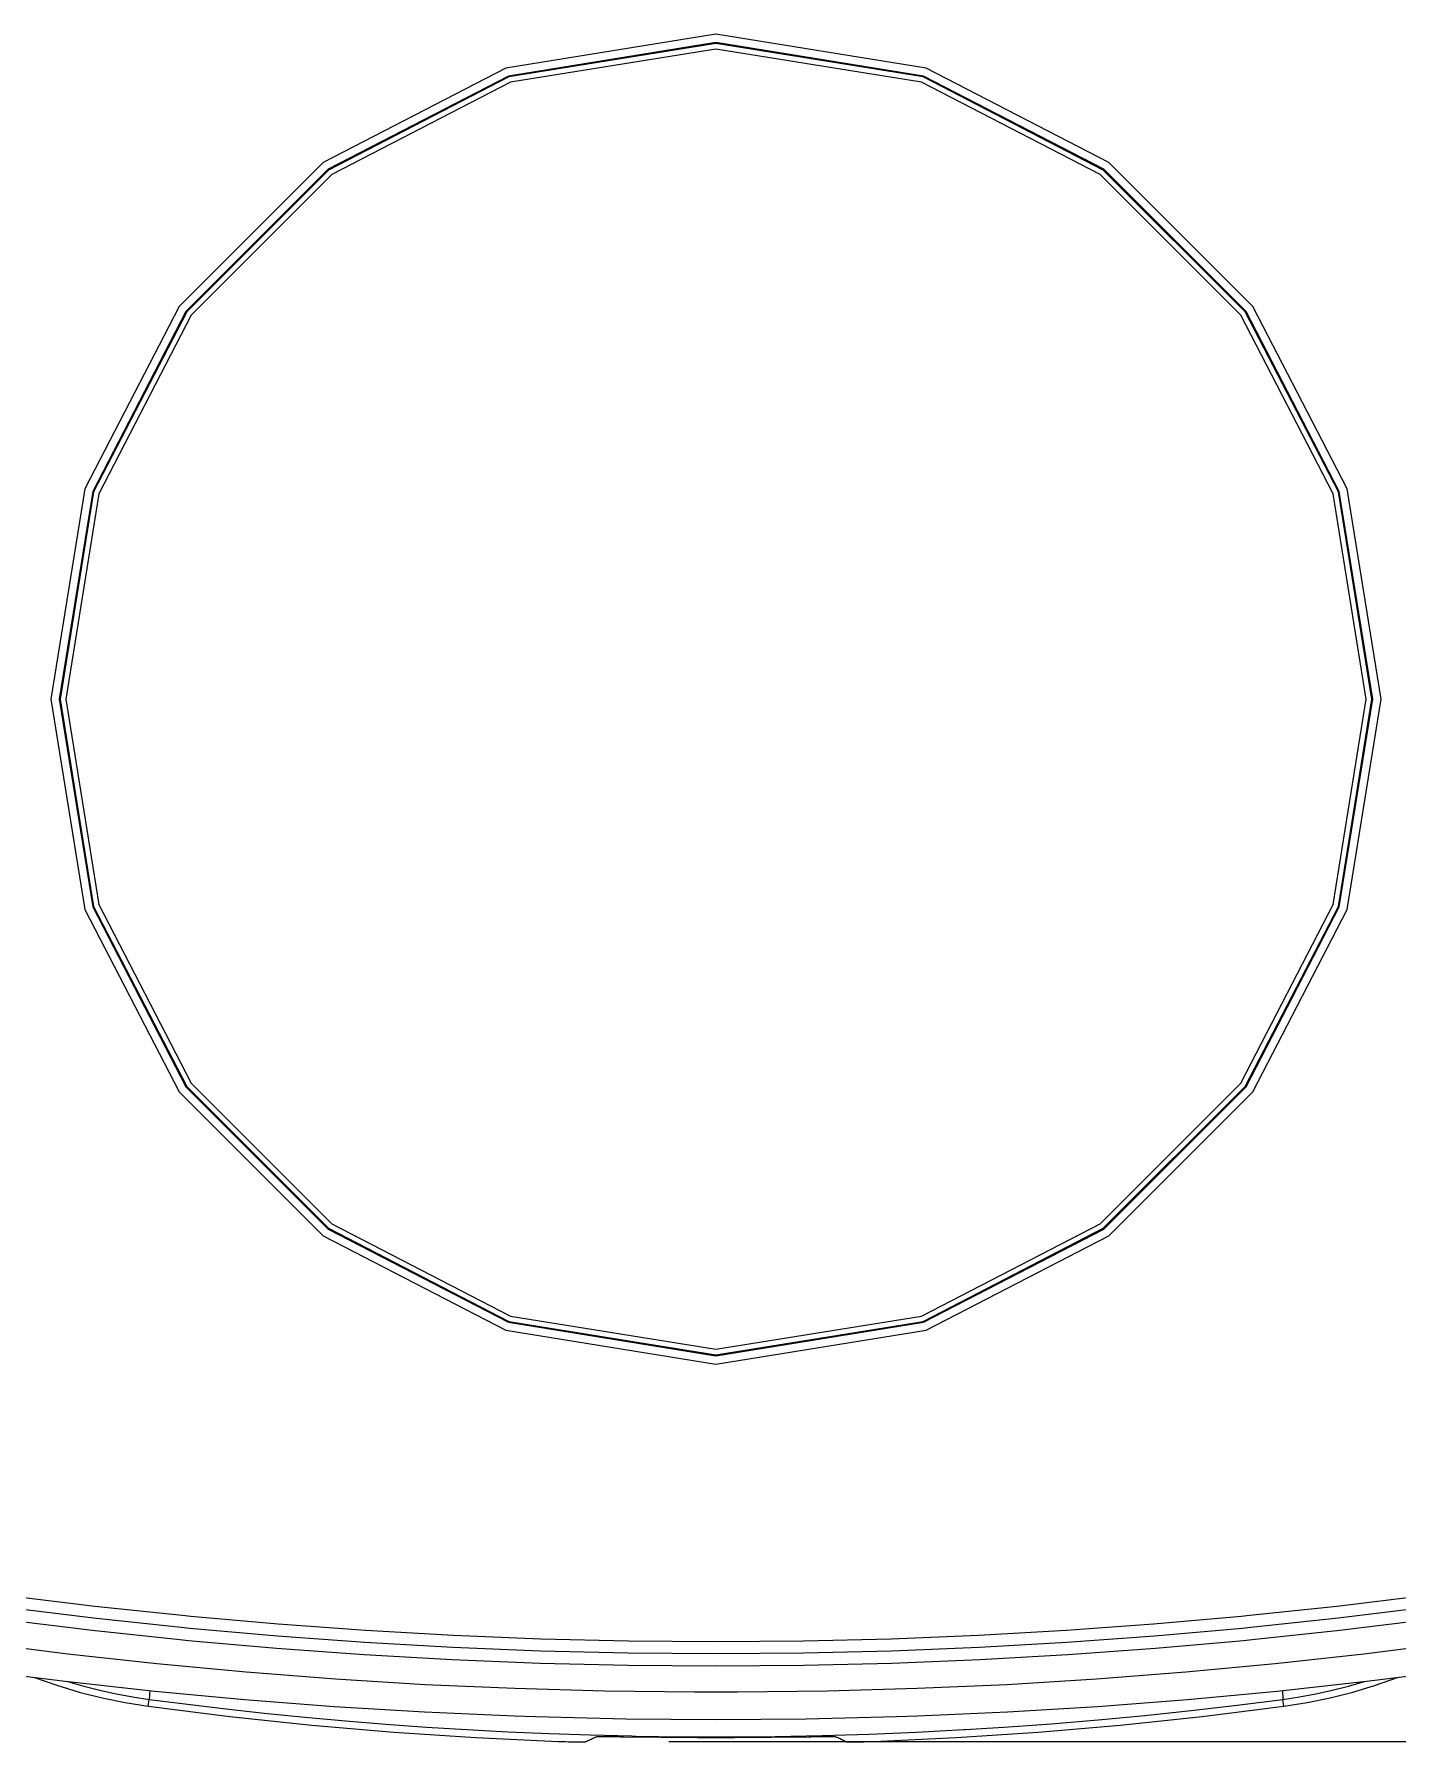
# Model space of a CAD drawing. Header units: millimetres. Extents: x -495897 to 1376592, y -28539 to 470976.
# Drawn here: x 214404 to 217608, y 208058 to 212070 of the extents above; entities that cross this region are included whole.
import ezdxf

# ---------------------------------------------------------------- set-up
doc = ezdxf.new("R2010")
doc.units = ezdxf.units.MM

msp = doc.modelspace()

# ---------------------------------------------------------------- linework, layer by layer
at = {"color": 0}
for p, q in [((214543.958, 208348.182), (214339.078, 208373.272)), ((214547.208, 208376.119), (214342.848, 208401.209)), ((214752.088, 208354.292), (214547.208, 208376.119)), ((217464.538, 208376.119), (217259.658, 208354.292)), ((217669.028, 208401.209), (217464.538, 208376.119)), ((217672.798, 208373.272), (217467.658, 208348.182)), ((214335.438, 208345.296), (214540.708, 208320.206)), ((214749.488, 208326.316), (214543.958, 208348.182)), ((214772.628, 208352.316), (214752.088, 208354.292)), ((214977.638, 208334.012), (214772.628, 208352.316)), ((215183.428, 208319.153), (214977.638, 208334.012)), ((217033.848, 208334.012), (216828.448, 208319.153)), ((217239.248, 208352.316), (217033.848, 208334.012)), ((217259.658, 208354.292), (217239.248, 208352.316)), ((217467.658, 208348.182), (217262.388, 208326.316)), ((217471.038, 208320.206), (217676.308, 208345.296)), ((214483.768, 208263.981), (214275.768, 208290.124)), ((214540.708, 208320.206), (214746.628, 208298.197)), ((214746.628, 208298.197), (214767.038, 208296.221)), ((214769.638, 208324.158), (214749.488, 208326.316)), ((214767.038, 208296.221), (214973.218, 208277.969)), ((214975.558, 208306.088), (214769.638, 208324.158)), ((215181.348, 208291.047), (214975.558, 208306.088)), ((215387.528, 208279.399), (215181.348, 208291.047)), ((215388.958, 208307.505), (215183.428, 208319.153)), ((215594.618, 208299.25), (215388.958, 208307.505)), ((215800.278, 208294.258), (215594.618, 208299.25)), ((216005.808, 208292.646), (215800.278, 208294.258)), ((216211.468, 208294.258), (216005.808, 208292.646)), ((216417.128, 208299.25), (216211.468, 208294.258)), ((216622.788, 208307.505), (216417.128, 208299.25)), ((216828.448, 208319.153), (216622.788, 208307.505)), ((216830.268, 208291.047), (216624.218, 208279.399)), ((217036.188, 208306.088), (216830.268, 208291.047)), ((217241.848, 208324.158), (217036.188, 208306.088)), ((217038.528, 208277.969), (217244.838, 208296.221)), ((217262.388, 208326.316), (217241.848, 208324.158)), ((217244.838, 208296.221), (217265.248, 208298.197)), ((217265.248, 208298.197), (217471.038, 208320.206)), ((217735.978, 208290.124), (217527.848, 208263.981)), ((214692.678, 208240.867), (214483.768, 208263.981)), ((214973.218, 208277.969), (215179.658, 208262.889)), ((215179.658, 208262.889), (215386.228, 208251.28)), ((215386.228, 208251.28), (215592.928, 208243.025)), ((215593.838, 208271.144), (215387.528, 208279.399)), ((215800.018, 208266.139), (215593.838, 208271.144)), ((216005.808, 208264.54), (215800.018, 208266.139)), ((216211.858, 208266.139), (216005.808, 208264.54)), ((216418.038, 208271.144), (216211.858, 208266.139)), ((216624.218, 208279.399), (216418.038, 208271.144)), ((216418.948, 208243.025), (216625.518, 208251.28)), ((216625.518, 208251.28), (216832.218, 208262.889)), ((216832.218, 208262.889), (217038.528, 208277.969)), ((217527.848, 208263.981), (217319.068, 208240.867)), ((214477.528, 208199.319), (214267.968, 208225.826)), ((214902.108, 208221.146), (214692.678, 208240.867)), ((215112.058, 208205.052), (214902.108, 208221.146)), ((215592.928, 208243.025), (215799.368, 208237.981)), ((215799.368, 208237.981), (216005.808, 208236.382)), ((216005.808, 208236.382), (216212.378, 208237.981)), ((216212.378, 208237.981), (216418.948, 208243.025)), ((217109.508, 208221.146), (216899.558, 208205.052)), ((217319.068, 208240.867), (217109.508, 208221.146)), ((217743.908, 208225.826), (217534.218, 208199.319)), ((214687.608, 208176.205), (214477.528, 208199.319)), ((214675.778, 208178.363), (214674.738, 208157.589)), ((214898.338, 208156.484), (214687.608, 208176.205)), ((215322.528, 208192.117), (215112.058, 208205.052)), ((215533.258, 208182.809), (215322.528, 208192.117)), ((215744.248, 208176.764), (215533.258, 208182.809)), ((215955.498, 208174.242), (215744.248, 208176.764)), ((216005.808, 208174.242), (215955.498, 208174.242)), ((216056.378, 208174.242), (216005.808, 208174.242)), ((216267.498, 208176.764), (216056.378, 208174.242)), ((216478.358, 208182.809), (216267.498, 208176.764)), ((216689.218, 208192.117), (216478.358, 208182.809)), ((216899.558, 208205.052), (216689.218, 208192.117)), ((217324.138, 208176.205), (217113.538, 208156.484)), ((217534.218, 208199.319), (217324.138, 208176.205)), ((217336.488, 208178.545), (217337.528, 208157.589)), ((214672.398, 208141.443), (214674.738, 208157.589)), ((214674.738, 208157.589), (214751.828, 208147.722)), ((214751.828, 208147.722), (214848.418, 208136.074)), ((214848.418, 208136.074), (214944.358, 208125.492)), ((215109.328, 208140.208), (214898.338, 208156.484)), ((215320.968, 208127.273), (215109.328, 208140.208)), ((216902.288, 208140.208), (216690.648, 208127.273)), ((217113.538, 208156.484), (216902.288, 208140.208)), ((217013.178, 208119.759), (217121.858, 208131.225)), ((217121.858, 208131.225), (217230.148, 208143.965)), ((217230.148, 208143.965), (217337.528, 208157.589)), ((217339.738, 208141.443), (217337.528, 208157.589)), ((214944.358, 208125.492), (215040.298, 208115.807)), ((215040.298, 208115.807), (215135.588, 208107.045)), ((215135.588, 208107.045), (215230.618, 208099.349)), ((215230.618, 208099.349), (215325.648, 208092.563)), ((215532.868, 208117.783), (215320.968, 208127.273)), ((215325.648, 208092.563), (215421.068, 208086.453)), ((215582.008, 208116.171), (215532.868, 208117.783)), ((215793.908, 208110.997), (215582.008, 208116.171)), ((216005.808, 208109.203), (215793.908, 208110.997)), ((216217.968, 208110.997), (216005.808, 208109.203)), ((216429.868, 208116.171), (216217.968, 208110.997)), ((216479.008, 208117.783), (216429.868, 208116.171)), ((216690.648, 208127.273), (216479.008, 208117.783)), ((216591.588, 208086.648), (216682.458, 208092.186)), ((216682.458, 208092.186), (216793.348, 208100.259)), ((216793.348, 208100.259), (216903.588, 208109.385)), ((216903.588, 208109.385), (217013.178, 208119.759)), ((215421.068, 208086.453), (215517.268, 208081.409)), ((215517.268, 208081.409), (215613.728, 208077.327)), ((215613.728, 208077.327), (215710.708, 208073.895)), ((215635.178, 208058.854), (215639.598, 208058.672)), ((215639.598, 208058.672), (215646.228, 208058.477)), ((215646.228, 208058.477), (215652.728, 208058.295)), ((215652.728, 208058.295), (215659.228, 208058.165)), ((215659.228, 208058.165), (215660.398, 208058.165)), ((215660.398, 208058.165), (215666.898, 208057.983)), ((215666.898, 208057.983), (215673.268, 208057.983)), ((215673.268, 208057.983), (215679.898, 208057.788)), ((215679.898, 208057.788), (215681.588, 208057.788)), ((215681.588, 208057.788), (215688.088, 208057.788)), ((215688.088, 208057.788), (215691.078, 208057.788)), ((215691.078, 208057.788), (215694.068, 208057.983)), ((215694.068, 208057.983), (215695.888, 208057.983)), ((215695.888, 208057.983), (215698.228, 208058.165)), ((215698.228, 208058.165), (215698.878, 208058.165)), ((215698.878, 208058.165), (215699.528, 208058.165)), ((215699.528, 208058.165), (215700.048, 208058.295)), ((215700.048, 208058.295), (215702.518, 208059.4)), ((215702.518, 208059.4), (215704.988, 208060.635)), ((215704.988, 208060.635), (215707.328, 208061.74)), ((215707.328, 208061.74), (215709.798, 208062.793)), ((215709.798, 208062.793), (215712.398, 208064.028)), ((215710.708, 208073.895), (215808.078, 208071.594)), ((215712.398, 208064.028), (215714.738, 208065.315)), ((215714.738, 208065.315), (215717.208, 208066.368)), ((215717.208, 208066.368), (215719.678, 208067.655)), ((215719.678, 208067.655), (215722.018, 208068.708)), ((215722.018, 208068.708), (215724.488, 208069.761)), ((215724.488, 208069.761), (215725.138, 208069.943)), ((215725.138, 208069.943), (215725.658, 208070.125)), ((215725.658, 208070.125), (215726.308, 208070.125)), ((215726.308, 208070.125), (215728.648, 208070.125)), ((215728.648, 208070.125), (215730.208, 208070.32)), ((215730.208, 208070.32), (215733.458, 208070.32)), ((215733.458, 208070.32), (215736.188, 208070.502)), ((215736.188, 208070.502), (215737.878, 208070.502)), ((215737.878, 208070.502), (215744.248, 208070.502)), ((215744.248, 208070.502), (215745.418, 208070.502)), ((215745.418, 208070.502), (215751.788, 208070.502)), ((215751.788, 208070.502), (215758.288, 208070.32)), ((215758.288, 208070.32), (215764.528, 208070.32)), ((215764.528, 208070.32), (215769.338, 208070.32)), ((215769.338, 208070.32), (215775.838, 208070.125)), ((215775.838, 208070.125), (215782.078, 208069.943)), ((215782.078, 208069.943), (215788.448, 208069.943)), ((215808.078, 208071.594), (215817.958, 208071.412)), ((215817.958, 208071.412), (215926.248, 208069.761)), ((215895.048, 208058.295), (220929.428, 208058.295)), ((215926.248, 208069.761), (216035.318, 208069.631)), ((216035.318, 208069.631), (216145.038, 208070.502)), ((216145.038, 208070.502), (216255.148, 208072.66)), ((216223.688, 208069.943), (216228.498, 208069.943)), ((216228.498, 208069.943), (216234.868, 208070.125)), ((216234.868, 208070.125), (216241.368, 208070.125)), ((216241.368, 208070.125), (216247.608, 208070.32)), ((216247.608, 208070.32), (216248.908, 208070.32)), ((216248.908, 208070.32), (216255.408, 208070.32)), ((216255.148, 208072.66), (216365.908, 208075.858)), ((216255.408, 208070.32), (216261.648, 208070.502)), ((216261.648, 208070.502), (216268.018, 208070.502)), ((216268.018, 208070.502), (216269.448, 208070.502)), ((216269.448, 208070.502), (216275.948, 208070.502)), ((216275.948, 208070.502), (216278.808, 208070.32)), ((216278.808, 208070.32), (216282.058, 208070.32)), ((216282.058, 208070.32), (216283.618, 208070.125)), ((216283.618, 208070.125), (216285.958, 208070.125)), ((216285.958, 208070.125), (216286.478, 208070.125)), ((216286.478, 208070.125), (216287.258, 208069.943)), ((216287.258, 208069.943), (216287.778, 208069.761)), ((216287.778, 208069.761), (216290.118, 208068.708)), ((216290.118, 208068.708), (216292.588, 208067.655)), ((216292.588, 208067.655), (216295.188, 208066.368)), ((216295.188, 208066.368), (216297.528, 208065.315)), ((216297.528, 208065.315), (216299.998, 208064.028)), ((216299.998, 208064.028), (216302.338, 208062.975)), ((216302.338, 208062.975), (216304.808, 208061.74)), ((216304.808, 208061.74), (216307.278, 208060.635)), ((216307.278, 208060.635), (216309.618, 208059.582)), ((216309.618, 208059.582), (216312.088, 208058.295)), ((216312.088, 208058.295), (216312.738, 208058.165)), ((216312.738, 208058.165), (216313.258, 208058.165)), ((216313.258, 208058.165), (216313.908, 208058.165)), ((216313.908, 208058.165), (216316.248, 208057.983)), ((216316.248, 208057.983), (216318.068, 208057.788)), ((216318.068, 208057.788), (216321.058, 208057.788)), ((216321.058, 208057.788), (216324.178, 208057.788)), ((216324.178, 208057.788), (216325.738, 208057.788)), ((216325.738, 208057.788), (216332.238, 208057.788)), ((216332.238, 208057.788), (216333.538, 208057.788)), ((216333.538, 208057.788), (216339.908, 208057.983)), ((216339.908, 208057.983), (216346.408, 208057.983)), ((216346.408, 208057.983), (216353.038, 208058.165)), ((216353.038, 208058.165), (216357.458, 208058.295)), ((216357.458, 208058.295), (216364.088, 208058.477)), ((216364.088, 208058.477), (216370.588, 208058.672)), ((216365.908, 208075.858), (216476.928, 208080.538)), ((216370.588, 208058.672), (216376.958, 208058.854)), ((216476.928, 208080.538), (216588.338, 208086.453)), ((216588.338, 208086.453), (216591.588, 208086.648))]:
    msp.add_line(p, q, dxfattribs=at)
for points in [[(216005.808, 212070.303), (215511.938, 211990.613), (215083.068, 211768.833), (214744.808, 211430.573), (214523.028, 211001.703), (214443.338, 210507.781)], [(217568.538, 210507.781), (217488.848, 211001.703), (217267.068, 211430.573), (216928.808, 211768.833), (216499.808, 211990.613), (216005.808, 212070.303)], [(216005.808, 212050.413), (215518.178, 211971.763), (215094.768, 211752.713), (214760.798, 211418.873), (214541.878, 210995.333), (214463.228, 210507.781)], [(216005.808, 212048.203), (215518.958, 211969.683), (215096.068, 211751.023), (214762.618, 211417.573), (214543.828, 210994.683), (214465.308, 210507.781)], [(216005.808, 212035.333), (215522.988, 211957.463), (215103.738, 211740.623), (214773.148, 211409.903), (214556.308, 210990.523), (214478.438, 210507.781)], [(217548.648, 210507.781), (217469.998, 210995.333), (217250.948, 211418.873), (216916.978, 211752.713), (216493.438, 211971.763), (216005.808, 212050.413)], [(217546.438, 210507.781), (217467.918, 210994.683), (217249.258, 211417.573), (216915.678, 211751.023), (216492.788, 211969.683), (216005.808, 212048.203)], [(217533.438, 210507.781), (217455.568, 210990.523), (217238.728, 211409.903), (216908.008, 211740.623), (216488.628, 211957.463), (216005.808, 212035.333)], [(214443.338, 210507.781), (214523.028, 210013.898), (214744.808, 209584.976), (215083.068, 209246.729), (215511.938, 209024.91), (216005.808, 208945.259)], [(214463.228, 210507.781), (214541.878, 210020.177), (214760.798, 209596.715), (215094.768, 209262.784), (215518.178, 209043.799), (216005.808, 208965.162)], [(214465.308, 210507.781), (214543.828, 210020.879), (214762.618, 209598.015), (215096.068, 209264.539), (215518.958, 209045.853), (216005.808, 208967.307)], [(214478.438, 210507.781), (214556.308, 210024.987), (214773.148, 209605.698), (215103.738, 209275.069), (215522.988, 209058.242), (216005.808, 208980.385)], [(216005.808, 208945.259), (216499.808, 209024.91), (216928.808, 209246.729), (217267.068, 209584.976), (217488.848, 210013.898), (217568.538, 210507.781)], [(216005.808, 208965.162), (216493.438, 209043.799), (216916.978, 209262.784), (217250.948, 209596.715), (217469.998, 210020.177), (217548.648, 210507.781)], [(216005.808, 208967.307), (216492.788, 209045.853), (216915.678, 209264.539), (217249.258, 209598.002), (217467.918, 210020.879), (217546.438, 210507.781)], [(216005.808, 208980.385), (216488.628, 209058.242), (216908.008, 209275.069), (217238.728, 209605.698), (217455.568, 210024.987), (217533.438, 210507.781)], [(214405.508, 208209.004), (214457.638, 208190.635), (214510.418, 208174.697), (214563.848, 208161.177), (214617.928, 208150.101), (214672.398, 208141.443)], [(214482.858, 208199.501), (214520.688, 208188.542), (214558.778, 208178.857), (214597.128, 208170.472), (214635.868, 208163.387), (214674.738, 208157.589)], [(217337.528, 208157.589), (217376.528, 208163.478), (217415.268, 208170.602), (217453.618, 208178.987), (217491.838, 208188.62), (217529.668, 208199.501)], [(217339.738, 208141.443), (217394.338, 208150.101), (217448.418, 208161.19), (217501.848, 208174.736), (217554.758, 208190.739), (217606.758, 208209.186)], [(214672.398, 208141.443), (214864.278, 208117.484), (215056.548, 208097.243), (215249.078, 208080.72), (215441.998, 208067.928), (215635.178, 208058.854)], [(216376.958, 208058.854), (216570.138, 208067.928), (216763.058, 208080.72), (216955.588, 208097.243), (217147.858, 208117.484), (217339.738, 208141.443)], [(215788.448, 208069.943), (215875.548, 208068.409), (215962.648, 208067.642), (216049.748, 208067.642), (216136.718, 208068.409), (216223.818, 208069.943)]]:
    msp.add_lwpolyline(points, dxfattribs=at)

doc.saveas('drawing.dxf')
